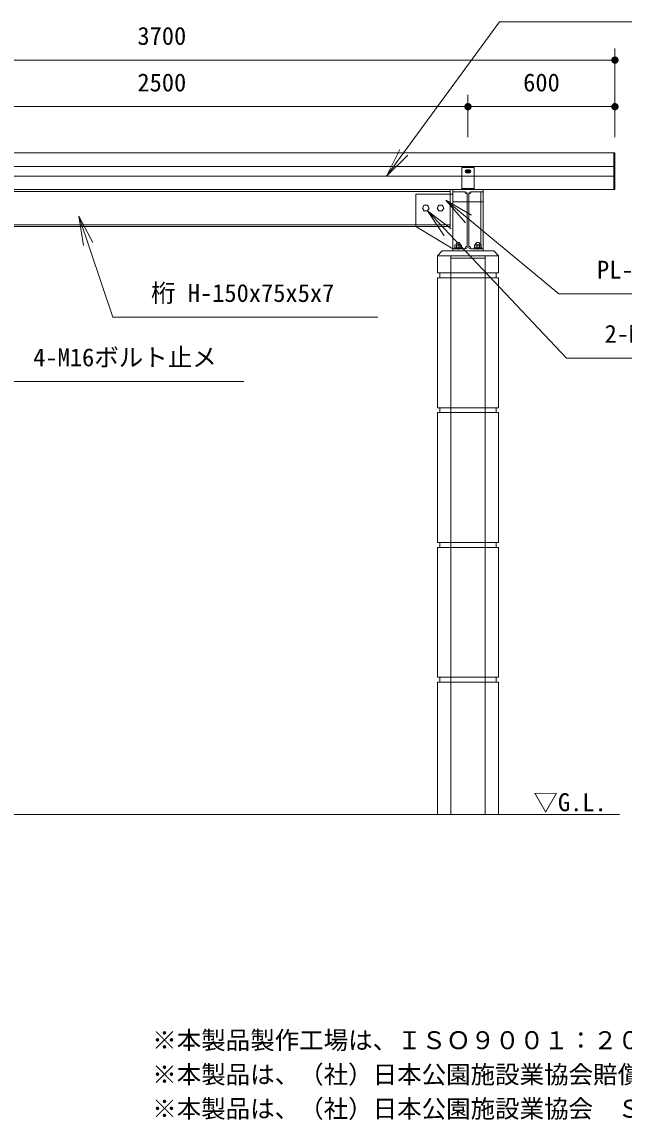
# Model space of a CAD drawing. Units: millimetres at full size, sheet at 1:40. Extents: x -800 to 17600, y -600 to 12480.
# Drawn here: x 10282 to 12740, y 1722 to 6203 of the extents above; entities that cross this region are included whole.
import ezdxf
from ezdxf.enums import TextEntityAlignment as Align

# ---------------------------------------------------------------- set-up
doc = ezdxf.new("R2010")
doc.units = ezdxf.units.MM
doc.header["$LTSCALE"] = 40
for name, color, linetype, lineweight in [('D-STR', 1, 'Continuous', 13), ('D-STR-DIM', 7, 'Continuous', 13), ('D-STR-HTXT', 7, 'Continuous', 13), ('D-STR-TXT', 7, 'Continuous', 13)]:
    doc.layers.add(name, color=color, linetype=linetype, lineweight=lineweight)
doc.styles.add('ＭＳ ゴシック', font='')
doc.styles.get('ＭＳ ゴシック').set_extended_font_data('MS Gothic')

# ---------------------------------------------------------------- blocks, each defined once
blk = doc.blocks.new('filled_dot')
at = {"color": 0, "linetype": 'Continuous', "lineweight": -2, "const_width": 1.25}
blk.add_lwpolyline([(-0.625, 0, 1), (0.625, 0, 1)], format="xyb", close=True, dxfattribs=at)
blk = doc.blocks.new('open_arrow')
at = {"color": 0, "linetype": 'Continuous', "lineweight": -2}
blk.add_lwpolyline([(7.5, 1.25), (0, 0), (7.5, -1.25)], dxfattribs=at)

msp = doc.modelspace()

# ---------------------------------------------------------------- linework, layer by layer
at = {"layer": 'D-STR'}
for p, q in [((12128.27, 5608.88), (12078.27, 5608.88)), ((12078.27, 5608.88), (12078.27, 5518.88)), ((12078.27, 5608.88), (12128.27, 5608.88)), ((12078.27, 5518.88), (12078.27, 5608.88)), ((12128.27, 5518.88), (12128.27, 5608.88)), ((12128.27, 5608.88), (12128.27, 5518.88)), ((12097.27, 5599.88), (12109.27, 5599.88)), ((12109.27, 5599.88), (12097.27, 5599.88)), ((12109.27, 5587.88), (12097.27, 5587.88)), ((12097.27, 5587.88), (12109.27, 5587.88)), ((12299.27, 5518.88), (11713.27, 5518.88)), ((11829.27, 5518.88), (12018.27, 5518.88)), ((12030.77, 5518.88), (12030.77, 5499.88)), ((12165.77, 5518.88), (12040.77, 5518.88)), ((12040.77, 5518.88), (12040.77, 5509.88)), ((12040.77, 5468.88), (12040.77, 5518.88)), ((12040.77, 5518.88), (12165.77, 5518.88)), ((12040.77, 5268.88), (12040.77, 5518.88)), ((12078.27, 5523.38), (12128.27, 5523.38)), ((12078.27, 5518.88), (12078.27, 5523.38)), ((12078.27, 5518.88), (12128.27, 5518.88)), ((12128.27, 5518.88), (12078.27, 5518.88)), ((12128.27, 5523.38), (12128.27, 5518.88)), ((12165.77, 5509.88), (12165.77, 5518.88)), ((12165.77, 5518.88), (12165.77, 5468.88)), ((12165.77, 5518.88), (12165.77, 5268.88)), ((12030.77, 5511.88), (9675.77, 5511.88)), ((12040.77, 5499.88), (11890.77, 5499.88)), ((11890.77, 5499.88), (11890.77, 5368.88)), ((12030.77, 5499.88), (12030.77, 5368.88)), ((12040.77, 5509.88), (12092.27, 5509.88)), ((12040.77, 5509.88), (12040.77, 5499.88)), ((12165.77, 5468.88), (12040.77, 5468.88)), ((12100.27, 5501.88), (12100.27, 5285.88)), ((12106.27, 5285.88), (12106.27, 5501.88)), ((12114.27, 5509.88), (12165.77, 5509.88)), ((12155.77, 5509.88), (12155.77, 5277.88)), ((11923.84, 5455.88), (11916.91, 5443.88)), ((11916.91, 5443.88), (11923.84, 5431.88)), ((11937.7, 5455.88), (11923.84, 5455.88)), ((11923.84, 5431.88), (11937.7, 5431.88)), ((11944.63, 5443.88), (11937.7, 5455.88)), ((11937.7, 5431.88), (11944.63, 5443.88)), ((11983.84, 5455.88), (11976.91, 5443.88)), ((11976.91, 5443.88), (11983.84, 5431.88)), ((11997.7, 5455.88), (11983.84, 5455.88)), ((11983.84, 5431.88), (11997.7, 5431.88)), ((12004.63, 5443.88), (11997.7, 5455.88)), ((11997.7, 5431.88), (12004.63, 5443.88)), ((9815.77, 5375.88), (11890.77, 5375.88)), ((9815.77, 5368.88), (11890.77, 5368.88)), ((12030.77, 5375.88), (11890.77, 5375.88)), ((12030.77, 5368.88), (11890.77, 5368.88)), ((12040.77, 5277.88), (11890.77, 5368.88)), ((12049.41, 5292.78), (12051.87, 5294.08)), ((12049.41, 5281.08), (12049.41, 5292.78)), ((12074.67, 5294.08), (12051.87, 5294.08)), ((12056.34, 5281.08), (12056.34, 5292.78)), ((12063.27, 5275.28), (12063.27, 5296.68)), ((12070.2, 5281.08), (12070.2, 5292.78)), ((12077.13, 5292.78), (12074.67, 5294.08)), ((12077.13, 5281.08), (12077.13, 5292.78)), ((12129.41, 5292.78), (12131.87, 5294.08)), ((12129.41, 5281.08), (12129.41, 5292.78)), ((12131.87, 5294.08), (12154.67, 5294.08)), ((12136.34, 5281.08), (12136.34, 5292.78)), ((12143.27, 5275.28), (12143.27, 5296.68)), ((12150.2, 5281.08), (12150.2, 5292.78)), ((12157.13, 5292.78), (12154.67, 5294.08)), ((12157.13, 5281.08), (12157.13, 5292.78)), ((11978.27, 5248.88), (12228.27, 5248.88)), ((12033.37, 5248.88), (12033.37, 2968.88)), ((12092.27, 5277.88), (12040.77, 5277.88)), ((12040.77, 5277.88), (12040.77, 5268.88)), ((12040.77, 5268.88), (12165.77, 5268.88)), ((12165.77, 5268.88), (12040.77, 5268.88)), ((12078.27, 5281.08), (12048.27, 5281.08)), ((12048.27, 5281.08), (12048.27, 5277.88)), ((12078.27, 5277.88), (12048.27, 5277.88)), ((12078.27, 5281.08), (12078.27, 5277.88)), ((12165.77, 5277.88), (12114.27, 5277.88)), ((12128.27, 5281.08), (12158.27, 5281.08)), ((12128.27, 5281.08), (12128.27, 5277.88)), ((12128.27, 5277.88), (12158.27, 5277.88)), ((12158.27, 5281.08), (12158.27, 5277.88)), ((12165.77, 5268.88), (12165.77, 5277.88)), ((12173.17, 5248.88), (12173.17, 2968.88)), ((12033.37, 5239.88), (12173.17, 5239.88)), ((11978.27, 4628.88), (11978.27, 5158.88)), ((12218.27, 5178.88), (11988.27, 5178.88)), ((11988.27, 5158.88), (12218.27, 5158.88)), ((12228.27, 5158.88), (12228.27, 4628.88)), ((12218.27, 4628.88), (11988.27, 4628.88)), ((11978.27, 4078.88), (11978.27, 4608.88)), ((11988.27, 4608.88), (12218.27, 4608.88)), ((12228.27, 4608.88), (12228.27, 4078.88)), ((12218.27, 4078.88), (11988.27, 4078.88)), ((11978.27, 3528.88), (11978.27, 4058.88)), ((11988.27, 4058.88), (12218.27, 4058.88)), ((12228.27, 4058.88), (12228.27, 3528.88)), ((11978.27, 2968.88), (11978.27, 3508.88)), ((12218.27, 3528.88), (11988.27, 3528.88)), ((11988.27, 3508.88), (12218.27, 3508.88)), ((12228.27, 3508.88), (12228.27, 2968.88)), ((12722.42, 2968.88), (8603.27, 2968.88))]:
    msp.add_line(p, q, dxfattribs=at)
for points in [[(9003.27, 5668.88), (12703.27, 5668.88), (12703.27, 5518.88), (9003.27, 5518.88)], [(12698.27, 5668.88), (12703.27, 5668.88), (12703.27, 5518.88), (12698.27, 5518.88)], [(9008.27, 5613.63), (12698.27, 5613.63), (12698.27, 5574.13), (9008.27, 5574.13)], [(12110.77, 5593.88), (12107.02, 5587.38), (12099.52, 5587.38), (12095.76, 5593.88), (12099.52, 5600.38), (12107.02, 5600.38)]]:
    msp.add_lwpolyline(points, close=True, dxfattribs=at)
for points in [[(11978.27, 5178.88), (11978.27, 5248.88), (11998.27, 5268.88), (12208.27, 5268.88), (12228.27, 5248.88), (12228.27, 5178.88)], [(11978.27, 5158.88), (11988.27, 5158.88), (11988.27, 5178.88), (11978.27, 5178.88)], [(12228.27, 5158.88), (12218.27, 5158.88), (12218.27, 5178.88), (12228.27, 5178.88)], [(11978.27, 4608.88), (11988.27, 4608.88), (11988.27, 4628.88), (11978.27, 4628.88)], [(12228.27, 4608.88), (12218.27, 4608.88), (12218.27, 4628.88), (12228.27, 4628.88)], [(11978.27, 4058.88), (11988.27, 4058.88), (11988.27, 4078.88), (11978.27, 4078.88)], [(12228.27, 4058.88), (12218.27, 4058.88), (12218.27, 4078.88), (12228.27, 4078.88)], [(11978.27, 3508.88), (11988.27, 3508.88), (11988.27, 3528.88), (11978.27, 3528.88)], [(12228.27, 3508.88), (12218.27, 3508.88), (12218.27, 3528.88), (12228.27, 3528.88)]]:
    msp.add_lwpolyline(points, dxfattribs=at)
for centre, radius in [((12103.27, 5593.88), 6.5), ((12103.27, 5593.88), 2.92), ((11930.77, 5443.88), 12), ((11990.77, 5443.88), 12)]:
    msp.add_circle(centre, radius, dxfattribs=at)
for centre, radius, start, end in [((12097.27, 5593.88), 6, 90, 180), ((12097.27, 5593.88), 6, 180, 270), ((12103.27, 5593.88), 4, 270, 200), ((12109.27, 5593.88), 6, 0, 90), ((12109.27, 5593.88), 6, 270, 0), ((12097.92, 5507.53), 6.12, 157.39293, 292.60707), ((12092.27, 5501.88), 8, 0, 90), ((12114.27, 5501.88), 8, 90, 180), ((12108.62, 5507.53), 6.12, 247.39293, 22.60707), ((12052.88, 5289.2), 4.98, 45.90122, 78.32053), ((12063.28, 5294.08), 9.38, 0, 180), ((12063.27, 5274.97), 19.11, 68.74529, 111.25471), ((12073.66, 5289.2), 4.98, 101.67947, 134.09878), ((12143.26, 5294.08), 9.38, 0, 180), ((12132.88, 5289.2), 4.98, 45.90122, 78.32053), ((12143.27, 5274.97), 19.11, 68.74529, 111.25471), ((12153.66, 5289.2), 4.98, 101.67947, 134.09878), ((12097.93, 5280.22), 6.12, 67.49992, 202.50008), ((12092.27, 5285.88), 8, 270, 0), ((12108.61, 5280.22), 6.12, 337.49992, 112.50008), ((12114.27, 5285.88), 8, 180, 270)]:
    msp.add_arc(centre, radius, start, end, dxfattribs=at)
at = {"layer": 'D-STR-DIM'}
for p, q in [((12703.27, 5899.88), (12703.27, 6095.62)), ((12703.27, 6047.62), (9003.27, 6047.62)), ((12103.27, 5732.88), (12103.27, 5905.62)), ((12103.27, 5732.88), (12103.27, 5905.62)), ((12703.27, 5732.88), (12703.27, 5905.62)), ((12103.27, 5857.62), (9603.27, 5857.62)), ((12103.27, 5857.62), (12703.27, 5857.62))]:
    msp.add_line(p, q, dxfattribs=at)
at = {"layer": 'D-STR-HTXT'}
for points in [[(11770.26, 5574.13), (12231.55, 6203.26), (12351.55, 6203.26), (13642.24, 6203.26)], [(12013.18, 5475.99), (12474.47, 5093.32), (12594.47, 5093.32), (12973.66, 5093.32)], [(11937.7, 5431.88), (12505.33, 4831.57), (12625.33, 4831.57), (13518.22, 4831.57)], [(10514.3, 5410.57), (10653.68, 4998.31), (10773.68, 4998.31), (11734.59, 4998.31)], [(9651.27, 5259.88), (10172.57, 4735.67), (10292.57, 4735.67), (11187.49, 4735.67)]]:
    msp.add_lwpolyline(points, dxfattribs=at)

# ---------------------------------------------------------------- block references
at = {"layer": 'D-STR-DIM', "xscale": 12, "yscale": 12, "rotation": 180}
for p in [(12703.27, 6047.62), (12103.27, 5857.62), (12703.27, 5857.62)]:
    msp.add_blockref('filled_dot', p, dxfattribs=at)
at = {"layer": 'D-STR-DIM', "xscale": 12, "yscale": 12}
msp.add_blockref('filled_dot', (12103.27, 5857.62), dxfattribs=at)
at = {"layer": 'D-STR-HTXT', "xscale": 16, "yscale": 16}
for p, rotation in [((11770.26, 5574.13), 53.8), ((12013.18, 5475.99), 320.3), ((11937.7, 5431.88), 313.4), ((10514.3, 5410.57), 288.7)]:
    msp.add_blockref('open_arrow', p, dxfattribs=dict(at, rotation=rotation))

# ---------------------------------------------------------------- texts
at = {"layer": 'D-STR-DIM', "style": 'ＭＳ ゴシック'}
for s, p in [('3700', (10853.27, 6183.13)), ('2500', (10853.27, 5993.13)), ('600', (12403.27, 5993.13))]:
    msp.add_text(s, height=73.31, dxfattribs=at).set_placement(p, align=Align.TOP_CENTER)
at = {"layer": 'D-STR-HTXT', "style": 'ＭＳ ゴシック'}
for s, p in [('PL-6mm', (12629.98, 5228.84)), ('桁 H-150x75x5x7', (10809.19, 5133.82)), ('2-M16ボルト止メ', (12660.84, 4967.08)), ('4-M16ボルト止メ', (10328.08, 4871.18))]:
    msp.add_text(s, height=73.31, dxfattribs=at).set_placement(p, align=Align.TOP_LEFT)
at = {"layer": 'D-STR-TXT', "style": 'ＭＳ ゴシック'}
msp.add_text('▽G.L.', height=73.31, dxfattribs=at).set_placement((12370.38, 3055.38), align=Align.TOP_LEFT)
for s, p in [('※本製品製作工場は、ＩＳＯ９００１：２０１５認証工場であることとする。', (10814.03, 1988.82)), ('※本製品は、（社）日本公園施設業協会賠償責任保険\u3000加入製品とする。', (10814.03, 1848.88)), ('※本製品は、（社）日本公園施設業協会\u3000ＳＰ・ＳＰＬ表示認定企業の製品とする。', (10814.03, 1709.27))]:
    msp.add_text(s, height=73.31, dxfattribs=at).set_placement(p, align=Align.BOTTOM_LEFT)

doc.saveas('drawing.dxf')
